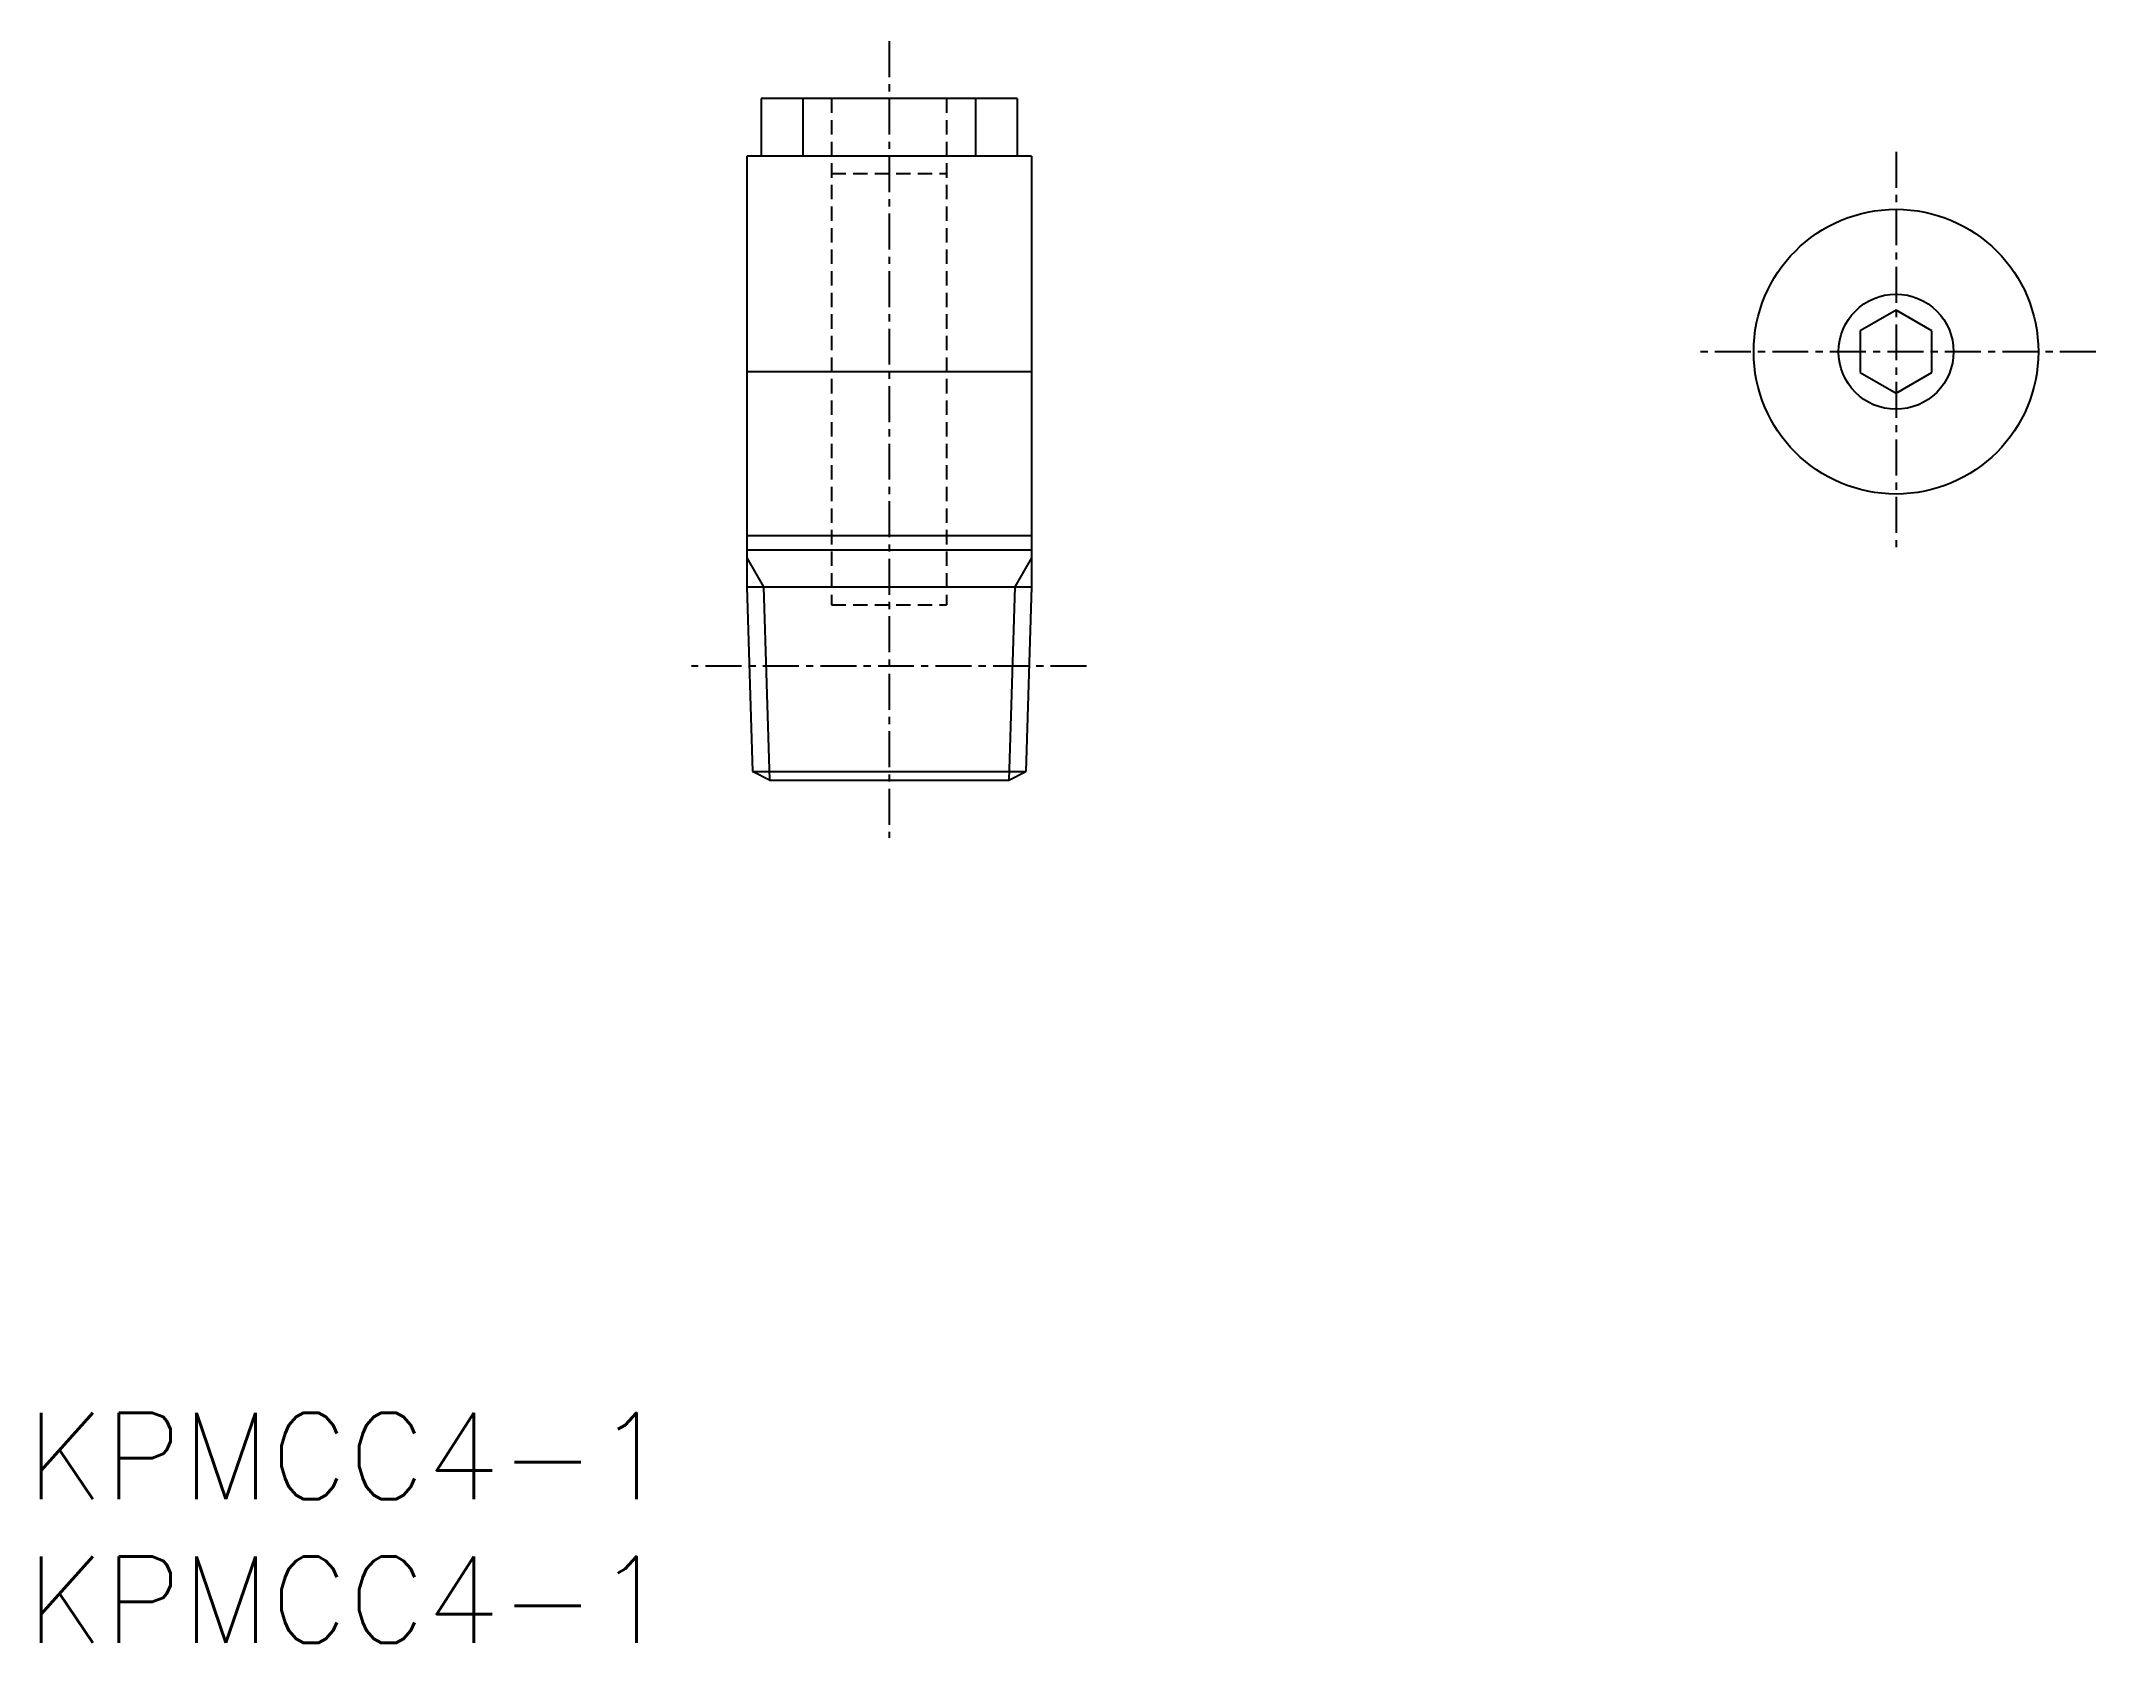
# Model space of a CAD drawing. Extents: x 0.5 to 72, y 0 to 55.7.
import ezdxf

# ---------------------------------------------------------------- set-up
doc = ezdxf.new("R2010")
doc.units = 0
doc.linetypes.add('CENTER', pattern=[2, 1.25, -0.25, 0.25, -0.25])
doc.linetypes.add('DASHED', pattern=[0.75, 0.5, -0.25])
doc.layers.get('0').update_dxf_attribs({"linetype": 'CONTINUOUS'})
doc.layers.add('CENTER', color=1, linetype='CENTER')
doc.styles.get("Standard").update_dxf_attribs({"font": 'txt.shx'})

# ---------------------------------------------------------------- blocks, each defined once
blk = doc.blocks.new('*U9')
at = {"color": 7, "linetype": 'CONTINUOUS'}
blk.add_text('KPMCC4-1', height=3, dxfattribs=at).set_placement((0, 0))
blk = doc.blocks.new('*U10')
at = {"color": 7, "linetype": 'CONTINUOUS'}
blk.add_text('KPMCC4-1', height=3, dxfattribs=at).set_placement((0, 5))

msp = doc.modelspace()

# ---------------------------------------------------------------- linework, layer by layer
at = {"color": 7, "linetype": 'CONTINUOUS'}
for p, q in [((34.45, 53.7), (25.55, 53.7)), ((25.55, 53.7), (25.55, 51.7)), ((27, 53.7), (27, 51.7)), ((33, 53.7), (33, 51.7)), ((34.45, 53.7), (34.45, 51.7)), ((34.95, 51.7), (25.05, 51.7)), ((25.05, 51.7), (25.05, 36.722)), ((34.95, 51.7), (34.95, 36.722)), ((65.014, 46.343), (63.764, 45.622)), ((66.264, 45.622), (65.014, 46.343)), ((63.764, 45.622), (63.764, 44.178)), ((66.264, 44.178), (66.264, 45.622)), ((25.05, 44.211), (34.95, 44.211)), ((63.764, 44.178), (65.014, 43.457)), ((65.014, 43.457), (66.264, 44.178)), ((34.95, 38.5), (25.05, 38.5)), ((34.95, 38), (25.05, 38)), ((25.05, 37.728), (25.631, 36.722)), ((34.95, 37.728), (34.369, 36.722)), ((25.05, 36.722), (25.25, 30.307)), ((25.05, 36.722), (34.95, 36.722)), ((25.631, 36.722), (25.841, 30)), ((34.369, 36.722), (34.159, 30)), ((34.95, 36.722), (34.75, 30.307)), ((25.841, 30), (25.25, 30.307)), ((25.25, 30.307), (34.75, 30.307)), ((34.159, 30), (34.75, 30.307)), ((25.841, 30), (34.159, 30))]:
    msp.add_line(p, q, dxfattribs=at)
at = {"color": 3, "linetype": 'DASHED'}
for p, q in [((28, 53.7), (28, 36.1)), ((32, 53.7), (32, 36.1)), ((28, 51.1), (32, 51.1)), ((28, 36.1), (32, 36.1))]:
    msp.add_line(p, q, dxfattribs=at)
at = {"color": 7, "linetype": 'CONTINUOUS'}
msp.add_circle((65.014, 44.9), 4.95, dxfattribs=at)
at = {"color": 3, "linetype": 'CONTINUOUS'}
msp.add_circle((65.014, 44.9), 2, dxfattribs=at)
at = {"layer": 'CENTER', "color": 1, "linetype": 'CENTER'}
for p, q in [((30, 55.7), (30, 28)), ((65.014, 51.85), (65.014, 37.95)), ((71.964, 44.9), (58.064, 44.9)), ((36.865, 33.97), (23.135, 33.97))]:
    msp.add_line(p, q, dxfattribs=at)

# ---------------------------------------------------------------- block references
at = {"color": 7, "linetype": 'CONTINUOUS'}
for name in ['*U10', '*U9']:
    msp.add_blockref(name, (0, 0), dxfattribs=at)

doc.saveas('drawing.dxf')
